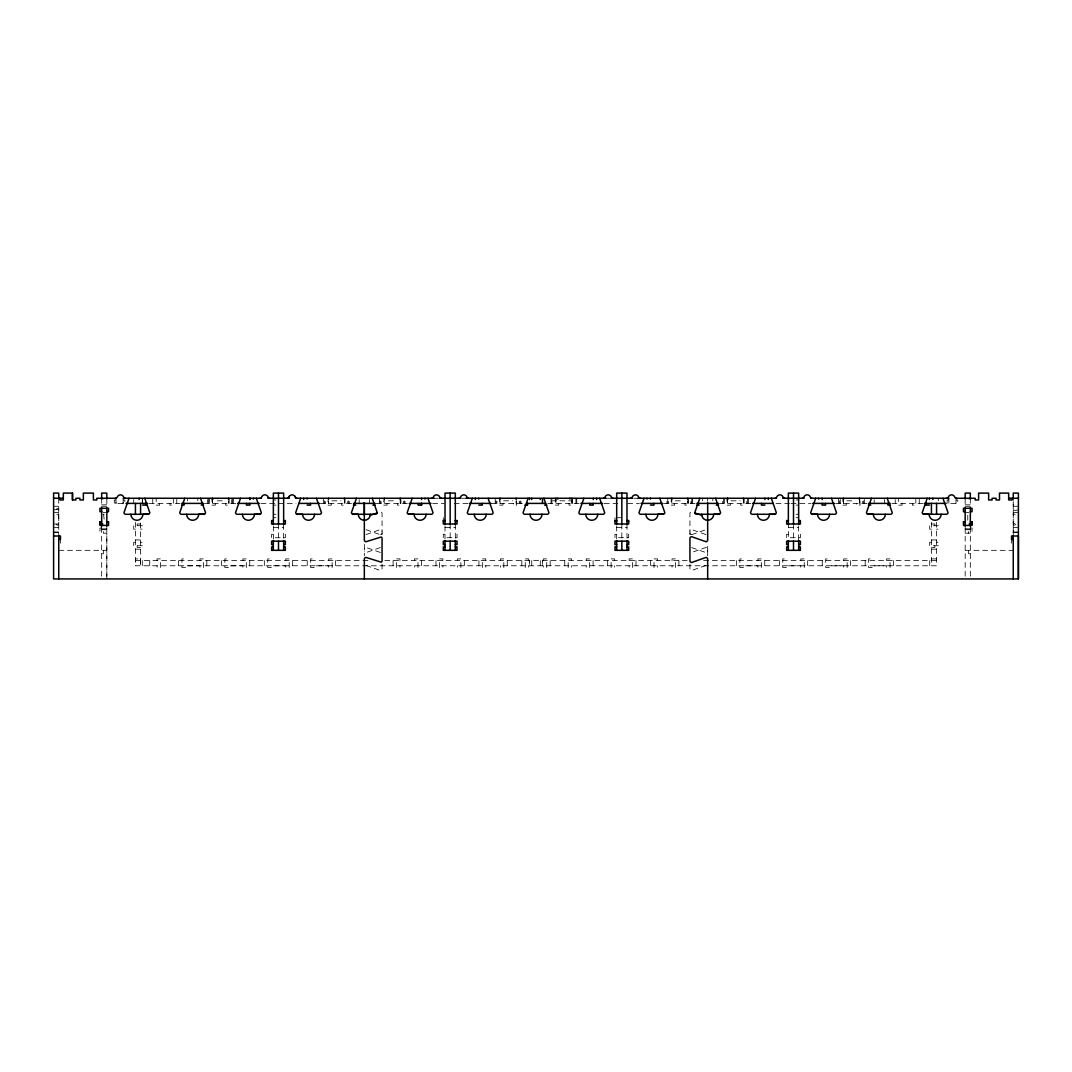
<?xml version="1.0" encoding="UTF-8"?>
<svg xmlns="http://www.w3.org/2000/svg" width="1072" height="1072" viewBox="0 0 1072 1072"><rect width="100%" height="100%" fill="white"/><g stroke="black" fill="none" stroke-linecap="round" stroke-linejoin="round"><path stroke-width="0.75" stroke-dasharray="5 3.75" d="M56.28 524.489L57.714 525.267L58.732 524.248L58.746 509.696L57.714 508.423L56.28 509.2M106.825 578.934L106.825 533.159L101.666 533.159M115.977 499.539L115.977 503.398L115.977 498.252M936.566 522.278L936.566 565.775L135.434 565.775L135.434 558.901L140.579 558.901L140.579 565.775L140.579 522.278M142.589 503.398L142.589 499.539M529.528 561.916L529.528 560.616L529.528 565.775M542.472 564.488L542.472 560.616L542.472 565.775M707.667 555.792L707.667 549.159A1.715 1.715 0 0 0 705.952 547.457L691.654 552.469M1013.254 535.437L1013.254 498.252M1015.733 524.489C1012.357 527.169 1012.142 521.206 1018.4 523.994M366.048 534.58L380.346 529.555A1.715 1.715 0 0 1 382.061 531.297M380.346 547.578L366.048 552.589A1.715 1.715 0 0 1 364.333 550.874M691.654 534.7L705.952 529.702M705.952 565.467L691.654 570.465A1.715 1.715 0 0 1 689.939 568.75L689.939 563.885M103.595 514.265L104.239 520.282M1015.184 514.265L1013.254 514.265M434.736 498.252L437.979 498.252M462.273 498.252L465.69 498.252M606.31 498.252L609.66 498.252M633.941 498.252L637.264 498.252M115.977 499.967L114.262 499.967L114.262 503.398L124.848 503.398L124.848 499.967L123.133 499.967M273.347 499.967L275.919 499.967M796.081 499.967L798.653 499.967M948.867 499.967L947.152 499.967L947.152 503.398L957.738 503.398L957.738 499.967L956.023 499.967M217.254 500.825L225.2 500.825M331.931 500.825L340.95 500.825M388.426 500.825L396.72 500.825M503.612 500.825L512.617 500.825M552.723 500.825L556.582 500.825M559.879 500.825L572.126 500.825M675.28 500.825L683.574 500.825M731.05 500.825L740.069 500.825M846.8 500.825L854.746 500.825M149.222 503.398L180.123 503.398M204.471 503.398L236.416 503.398M260.952 503.398L296.019 503.398M320.26 503.398L352.5 503.398M376.151 503.398L408.097 503.398M432.632 503.398L444.317 503.398M454.22 503.398L467.7 503.398M491.083 503.398L524.181 503.398M547.819 503.398L580.93 503.398M604.3 503.398L617.78 503.398M627.683 503.398L639.368 503.398M663.903 503.398L695.849 503.398M719.5 503.398L751.74 503.398M775.981 503.398L789.448 503.398M791.002 503.398L811.048 503.398M835.584 503.398L867.529 503.398M891.877 503.398L922.778 503.398M101.666 504.832L106.825 504.832M965.175 504.832L970.334 504.832M273.347 505.113L275.919 505.113M796.081 505.113L798.653 505.113M53.6 506.252L58.746 506.252M101.666 506.265L106.825 506.265M965.175 506.265L970.334 506.265M1013.254 506.265L1018.4 506.265M53.6 509.696L58.746 509.696M1018.4 509.696C1012.142 512.483 1012.357 506.533 1015.733 509.2M53.6 512.55L58.746 512.55M102.952 512.55L106.825 512.55M965.175 512.55L969.048 512.55M1013.254 512.55L1018.4 512.55M58.746 514.265L56.816 514.265M102.952 514.265L104.239 514.265M273.347 514.265L275.919 514.265M796.081 514.265L798.653 514.265M967.761 520.282L967.761 514.238L969.048 514.265M273.347 517.696L275.919 517.696M616.494 517.709L621.077 517.709M796.081 517.696L798.653 517.696M53.6 523.994L58.746 523.994M140.579 523.994L137.149 523.994L137.149 525.709M931.421 523.994L934.851 523.994L934.851 525.709M53.6 527.437L58.746 527.437M273.347 527.437L283.638 527.437M445.014 527.437L455.319 527.437M616.681 527.437L626.986 527.437M788.362 527.437L798.653 527.437M1013.254 527.437L1018.4 527.437M101.666 528L99.951 528L99.951 531.444L103.381 531.444L103.381 533.159M970.334 528L972.049 528L972.049 531.444L968.619 531.444L968.619 533.159M101.666 528.858L106.825 528.858M965.175 528.858L970.334 528.858M135.434 529.153L133.719 529.153L133.719 525.709L142.295 525.709L142.295 529.153L140.579 529.153M931.421 529.153L929.705 529.153L929.705 525.709L938.281 525.709L938.281 529.153L936.566 529.153M101.666 529.715L106.825 529.715M965.175 529.715L970.334 529.715M53.6 532.007L58.746 532.007M1013.254 532.007L1018.4 532.007M53.6 532.583L58.746 532.583M1013.254 532.583L1018.4 532.583M965.175 533.159L970.334 533.159M273.347 534.298L271.618 534.298L271.618 537.729L285.353 537.729L285.353 534.298L283.638 534.298M445.014 534.298L443.299 534.298L443.299 537.729L457.034 537.729L457.034 534.298L455.319 534.298M616.681 534.298L614.966 534.298L614.966 537.729L628.701 537.729L628.701 534.298L626.986 534.298M788.362 534.298L786.647 534.298L786.647 537.729L800.382 537.729L800.382 534.298L798.653 534.298M135.434 539.953L140.579 539.953M931.421 539.953L936.566 539.953M135.434 542.311L133.719 542.311L133.719 545.742L142.295 545.742L142.295 542.311L140.579 542.311M931.421 542.311L929.705 542.311L929.705 545.742L938.281 545.742L938.281 542.311L936.566 542.311M140.579 547.457L137.149 547.457L137.149 545.742M931.421 547.457L934.851 547.457L934.851 545.742M135.434 549.172L140.579 549.172M931.421 549.172L936.566 549.172M58.746 550.338L106.825 550.325M965.175 550.325L1013.254 550.338M101.666 553.755L103.381 553.782L103.381 550.325M970.334 553.782L968.619 553.755L968.619 550.325M931.421 558.901L936.566 558.901M135.434 560.616L368.433 560.616M384.861 560.616L687.139 560.616M703.567 560.616L936.566 560.616M705.952 534.58L691.654 529.555A1.715 1.715 0 0 0 689.939 531.27M691.654 547.578L705.952 552.589A1.715 1.715 0 0 0 707.667 550.874L707.667 544.388M366.048 529.702L380.346 534.7M380.346 552.469L366.048 547.444A1.715 1.715 0 0 0 364.333 549.172M366.048 565.467L380.346 570.465A1.715 1.715 0 0 0 382.061 568.75L382.061 563.885M1013.254 501.562L1013.254 534.673M1011.539 539.752L1011.539 543.196M970.334 498.252L970.334 508.262M970.334 527.437L970.334 578.96M965.175 498.735L965.175 506.614M965.175 527.437L965.175 578.934M956.023 499.539L956.023 503.398M948.867 498.252L948.867 503.398M938.281 498.252L938.281 500.825M931.421 522.278L931.421 565.775M929.705 560.616L929.705 565.775M919.253 498.252L919.253 503.398M915.823 498.252L915.81 505.14L912.379 505.14L912.379 503.425M902.075 503.425L902.075 505.14L898.644 505.14L898.644 498.266M895.227 499.539L895.227 503.398M893.512 560.616L893.512 565.775M886.638 560.643L886.638 558.901L890.068 558.927L890.068 567.517L886.638 567.49L886.638 565.775L872.045 565.802L872.045 567.517L868.615 567.49L868.615 558.901L872.045 558.927L872.045 560.643M884.494 499.539L884.494 503.398M874.189 499.539L874.189 503.398M865.184 560.616L865.184 565.775M864.34 499.539L864.34 503.398M863.469 500.825L863.469 503.398M862.625 501.468L862.625 502.755M860.025 500.825L860.052 505.14L856.608 505.14L856.608 503.425M859.503 498.252L859.436 503.398M850.592 560.616L850.592 565.775M846.317 503.425L846.317 505.14L842.873 505.14L842.86 498.252M843.718 560.643L843.718 558.901L847.161 558.927L847.161 567.517L843.718 567.49L843.718 565.775L829.125 565.802L829.125 567.517L825.695 567.49L825.695 558.901L829.125 558.927L829.125 560.643M843.49 500.825L843.49 503.398M843.423 500.825L843.423 503.398M840.301 499.539L840.301 503.398M839.43 500.825L839.43 503.398M838.585 498.252L838.585 503.398M822.264 560.616L822.264 565.775M807.672 560.616L807.672 565.775M800.811 560.643L800.811 558.901L804.241 558.927L804.241 567.517L800.811 567.49L800.811 565.775L786.218 565.802L786.218 567.517L782.774 567.49L782.774 558.901L786.218 558.927L786.218 560.643M798.653 526.044L798.653 541.172M793.508 523.994L793.508 541.172M788.362 522.788L788.362 538.881M779.344 560.616L779.344 565.775M764.751 560.616L764.751 565.775M757.891 560.643L757.891 558.901L761.321 558.927L761.321 567.517L757.891 567.49L757.891 565.775L743.298 565.802L743.298 567.517L739.868 567.49L739.868 558.901L743.298 558.927L743.298 560.643M748.43 498.252L748.43 503.398M747.586 498.252L747.586 503.398M746.715 501.468L746.715 503.398M744.156 498.252L744.142 505.14L740.712 505.14L740.712 503.425M743.526 498.252L743.593 503.398M736.424 560.616L736.424 565.775M730.407 503.425L730.407 505.14L726.977 505.14L726.99 498.252M727.593 500.825L727.593 503.398M727.513 498.252L727.513 502.111M724.391 498.252L724.391 502.755M723.546 498.252L723.546 503.398M722.675 501.468L722.675 503.398M712.826 498.252L712.826 500.825M707.667 498.252L707.667 501.321M702.522 498.252L702.522 500.825M692.659 498.252L692.659 503.398M691.788 498.252L691.788 503.398M690.944 501.468L690.944 503.398M689.939 534.539L689.939 513.528A1.715 1.715 0 0 1 691.654 511.813M688.358 498.252L688.371 505.113L684.941 505.113L684.941 503.398M687.835 500.825L687.835 503.398L687.755 498.252M678.911 560.616L678.911 565.775M674.636 503.398L674.636 505.113L671.206 505.113L671.193 498.252M672.05 560.616L672.05 558.901L675.481 558.901L675.481 567.49L672.05 567.49L672.05 565.775M671.755 498.252L671.822 503.398M668.633 501.468L668.633 502.755M667.762 498.252L667.762 503.398M666.918 501.468L666.918 503.398M657.458 560.616L657.458 558.901L654.027 558.901L654.027 567.49L657.458 567.49L657.458 565.775M650.597 560.616L650.597 565.775M636.004 560.616L636.004 565.775M629.13 560.616L629.13 558.901L632.56 558.901L632.56 567.49L629.13 567.49L629.13 565.775M626.986 524.422L626.986 541.172M621.84 523.994L621.84 541.172M616.681 526.044L616.681 538.881M614.966 517.709L614.966 521.139M614.537 560.616L614.537 558.901L611.107 558.901L611.107 567.49L614.537 567.49L614.537 565.775M607.677 560.616L607.677 565.775M593.084 560.616L593.084 565.775M586.21 560.616L586.21 558.901L589.654 558.901L589.654 567.49L586.21 567.49L586.21 565.775M576.763 498.252L576.763 503.398M575.919 498.252L575.919 503.398M572.475 498.252L572.461 505.113L569.031 505.113L569.031 503.398M571.925 500.825L571.925 503.398L571.858 498.252M571.617 560.616L571.617 558.901L568.187 558.901L568.187 567.49L571.617 567.49L571.617 565.775M564.756 560.616L564.756 565.775M558.726 503.398L558.726 505.113L555.296 505.113L555.309 498.252M555.845 498.252L555.912 503.398M551.879 498.252L551.879 503.398M551.008 499.539L551.008 503.398M550.164 560.616L550.164 565.775M543.29 560.616L543.29 558.901L546.733 558.901L546.733 567.49L543.29 567.49L543.29 565.775M540.261 560.616L540.261 565.775M531.739 560.616L531.739 565.775M528.71 560.616L528.71 558.901L525.267 558.901L525.267 567.49L528.71 567.49L528.71 565.775M521.836 560.616L521.836 565.775M520.992 501.468L520.992 503.398M520.121 500.825L520.121 503.398M519.277 501.468L519.277 502.755M516.691 500.825L516.704 505.113L513.274 505.113L513.274 503.398M516.088 500.825L516.088 503.398M507.244 560.616L507.244 565.775M502.969 503.398L502.969 505.113L499.539 505.113L499.525 498.252M500.383 560.616L500.383 558.901L503.813 558.901L503.813 567.49L500.383 567.49L500.383 565.775M500.155 500.825L500.075 503.398M496.952 501.468L496.952 503.398M496.081 500.825L496.081 503.398M495.237 498.252L495.237 503.398M485.79 560.616L485.79 558.901L482.346 558.901L482.346 567.49L485.79 567.49L485.79 565.775M478.916 560.616L478.916 565.775M464.323 560.616L464.323 565.775M457.463 560.616L457.463 558.901L460.893 558.901L460.893 567.49L457.463 567.49L457.463 565.775M455.319 524.422L455.319 541.172M450.16 523.994L450.16 541.172M445.014 526.044L445.014 538.881M443.299 517.709L443.299 521.139M442.87 560.616L442.87 558.901L439.44 558.901L439.44 567.49L442.87 567.49L442.87 565.775M435.996 560.616L435.996 565.775M421.403 560.616L421.403 565.775M414.542 560.616L414.542 558.901L417.973 558.901L417.973 567.49L414.542 567.49L414.542 565.775M405.082 501.468L405.082 503.398M404.238 500.825L404.238 503.398M403.367 501.468L403.367 502.755M400.807 500.825L400.807 503.398M400.794 498.252L400.794 505.113L397.364 505.113L397.364 503.398M400.245 498.252L400.178 503.398M399.95 560.616L399.95 558.901L396.519 558.901L396.519 567.49L399.95 567.49L399.95 565.775M393.089 560.616L393.089 565.775M387.059 503.398L387.059 505.113L383.629 505.113L383.642 500.825M384.245 498.252L384.245 503.398M382.061 534.539L382.061 513.528A1.715 1.715 0 0 0 380.346 511.813M381.056 501.468L381.056 503.398M380.212 500.825L380.212 503.398M379.341 498.252L379.341 503.398M369.478 499.539L369.478 503.398M364.333 544.388L364.333 555.792M359.174 499.539L359.174 503.398M349.325 501.468L349.325 503.398M348.454 500.825L348.454 503.398M347.609 501.468L347.609 502.755M345.023 498.266L345.023 505.14L341.593 505.14L341.593 503.425M344.487 498.252L344.407 503.398M335.576 560.616L335.576 565.775M331.302 503.425L331.302 505.14L327.858 505.14L327.844 500.825M328.702 560.643L328.702 558.901L332.132 558.927L332.132 567.517L328.702 567.49L328.702 565.775L314.109 565.802L314.109 567.517L310.679 567.49L310.679 558.901L314.109 558.927L314.109 560.643M325.285 501.468L325.285 503.398M324.414 500.825L324.414 503.398M323.57 498.252L323.57 503.398M307.249 560.616L307.249 565.775M292.656 560.616L292.656 565.775M285.782 560.643L285.782 558.901L289.226 558.927L289.226 567.517L285.782 567.49L285.782 565.775L271.189 565.802L271.189 567.517L267.759 567.49L267.759 558.901L271.189 558.927L271.189 560.643M283.638 524.422L283.638 541.172M278.492 523.994L278.492 541.172M273.347 526.044L273.347 538.881M264.328 560.616L264.328 565.775M249.736 560.616L249.736 565.775M242.875 560.643L242.875 558.901L246.305 558.927L246.305 567.517L242.875 567.49L242.875 565.775L228.282 565.802L228.282 567.517L224.839 567.49L224.839 558.901L228.282 558.927L228.282 560.643M233.415 498.252L233.415 503.398M232.57 498.252L232.57 503.398M231.699 499.539L231.699 503.398M229.14 498.252L229.127 505.14L225.683 505.14L225.683 503.425M228.577 500.825L228.51 503.398M221.408 560.616L221.408 565.775M215.392 503.425L215.392 505.14L211.948 505.14L211.975 498.252M212.564 500.825L212.564 503.398M212.497 498.252L212.497 502.111M209.375 498.252L209.375 502.755M208.531 498.252L208.531 503.398M207.66 499.539L207.66 503.398M206.816 560.616L206.816 565.775M199.955 560.643L199.955 558.901L203.385 558.927L203.385 567.517L199.955 567.49L199.955 565.775L185.362 565.802L185.362 567.517L181.932 567.49L181.932 558.901L185.362 558.927L185.362 560.643M197.811 498.252L197.811 500.825M187.506 498.252L187.506 500.825M178.488 560.616L178.488 565.775M176.773 498.252L176.773 503.398M173.342 498.252L173.356 505.14L169.925 505.14L169.925 503.425M159.621 503.425L159.621 505.14L156.19 505.14L156.177 498.252M157.035 560.616L157.035 558.901L160.465 558.901L160.465 567.49L157.035 567.49L157.035 565.775M152.747 498.252L152.747 503.398M149.732 560.616L149.732 565.775M142.589 498.252L142.589 500.825M142.295 499.539L142.295 503.398M142.295 560.616L142.295 565.775M135.434 522.278L135.434 565.775M133.719 499.539L133.719 503.398M106.825 498.735L106.825 506.614M106.825 527.437L106.825 577.272M101.666 498.252L101.666 508.262M101.666 527.437L101.666 578.96M60.461 539.752L60.461 543.196M58.746 498.252L58.746 536.013M691.333 534.673A1.715 1.715 0 0 1 689.939 532.985M382.061 532.985A1.715 1.715 0 0 1 380.667 534.673M123.133 499.539L123.133 503.398L123.133 499.539M328.474 503.398L328.474 500.825L328.407 503.398"/><path stroke-width="1.5" d="M249.883 499.539L249.883 498.252L249.883 499.11M364.333 515.109L364.333 502.848L364.333 540.02A1.715 1.715 0 0 0 366.048 541.708L381.284 536.992A1.715 1.715 0 0 1 382.061 538.425L382.061 560.736A1.715 1.715 0 0 1 381.284 562.184L366.048 557.453A1.715 1.715 0 0 0 364.333 559.169L364.333 578.934M421.551 505.113L421.551 503.398L421.551 505.113L418.12 505.113L418.12 503.398M527.411 505.113L527.411 503.398L527.411 505.113L524.838 505.113M540.261 498.895L540.261 499.539M542.472 498.895L542.472 503.398M707.667 578.934L707.667 559.169A1.715 1.715 0 0 0 705.952 557.453L691.654 562.465A1.715 1.715 0 0 1 689.939 560.736L689.939 538.425A1.715 1.715 0 0 1 691.654 536.71L705.952 541.708A1.715 1.715 0 0 0 707.667 540.02L707.667 502.848M1013.254 539.752L1013.254 536.322M1013.254 498.534L1013.254 493.04L1018.4 493.133L1018.4 578.934L53.6 578.934L53.6 493.04L58.746 493.133L58.746 498.735M1018.4 578.934L1018.4 536.013L1011.539 536.013L1011.539 539.444L1013.254 539.444M261.38 497.582L262.117 496.202A3.43 3.43 0 0 1 267.625 496.202L268.348 497.582M288.636 497.555L289.36 496.202M370.336 515.324L377.491 512.818M148.365 514.238L142.898 514.265A6.003 6.003 0 0 1 136.894 520.282A6.003 6.003 0 0 1 130.878 514.265M204.122 514.238L198.668 514.265A6.003 6.003 0 0 1 192.652 520.282A6.003 6.003 0 0 1 186.649 514.265M259.893 514.238L254.426 514.265A6.003 6.003 0 0 1 248.423 520.282A6.003 6.003 0 0 1 242.406 514.265M663.38 514.238L657.913 514.265A6.003 6.003 0 0 1 651.91 520.282A6.003 6.003 0 0 1 645.893 514.265M719.138 514.265L713.684 514.292A6.003 6.003 0 0 1 707.667 520.282A6.003 6.003 0 0 1 701.664 514.265M774.909 514.265L769.441 514.292A6.003 6.003 0 0 1 763.438 520.282A6.003 6.003 0 0 1 757.435 514.265M115.977 498.252L96.802 498.252L96.802 499.981L93.371 499.967L93.371 493.093L83.361 493.093L83.361 499.981L79.918 499.967L79.918 498.252L75.911 498.266L75.911 499.981L72.481 499.981L72.507 493.093L63.328 493.093L63.328 499.967L59.898 499.967L59.898 498.252M53.6 498.252L63.328 498.266M123.133 498.252L261.434 498.252M267.866 498.252L289.346 498.252M295.55 498.252L434.294 498.252M439.306 498.252L461.014 498.252M466.025 498.252L605.975 498.252M610.826 498.252L632.694 498.252M637.706 498.252L776.45 498.252M782.654 498.252L804.134 498.252M810.566 498.252L948.867 498.252M956.023 498.252L975.198 498.266L975.198 499.981L978.629 499.981L978.629 493.093L988.639 493.12L988.639 499.981L992.082 499.981L992.082 498.252L996.089 498.266L996.089 499.981L999.519 499.981L999.493 493.093L1008.672 493.12L1008.672 499.967L1012.102 499.967L1012.102 498.252M1008.672 498.266L1018.4 498.252M102.952 498.735L101.666 498.735L101.666 493.093L106.825 493.093L106.825 498.735M969.048 498.735L970.334 498.735L970.334 493.093L965.175 493.093L965.175 498.735M126 503.398L147.722 503.398M181.784 503.398L203.519 503.398M237.582 503.398L259.29 503.398M298.793 503.398L319.402 503.398M353.465 503.398L375.187 503.398M409.249 503.398L430.957 503.398M469.362 503.398L491.083 503.398M526.499 503.398L545.608 503.398M580.93 503.398L602.638 503.398M641.043 503.398L662.751 503.398M696.813 503.398L718.535 503.398M752.598 503.398L773.207 503.398M812.71 503.398L834.418 503.398M868.481 503.398L890.216 503.398M924.278 503.398L946 503.398M142.589 505.113L146.02 505.113L146.02 503.398M181.503 505.113L184.076 505.113L184.076 503.398M201.241 505.113L203.533 505.113M307.101 505.113L310.532 505.113L310.532 503.398M353.452 505.113L355.743 505.113M372.909 505.113L375.2 505.113M478.782 505.113L482.212 505.113L482.212 503.398M544.589 505.113L546.867 505.113M650.449 505.113L653.88 505.113L653.88 503.398M696.8 505.113L699.091 505.113M716.257 505.113L718.548 505.113M764.899 505.113L761.468 505.113L761.468 503.398M868.467 505.113L870.759 505.113M890.51 505.113L887.924 505.113L887.924 503.398M929.411 505.113L925.98 505.113L925.98 503.398M101.666 511.692L99.951 511.692L99.951 508.262L108.54 508.262L108.54 511.692L106.825 511.692M965.175 511.692L963.46 511.692L963.46 508.262L972.049 508.262L972.049 511.692L970.334 511.692M273.347 520.59L271.618 520.563L271.618 524.02L285.353 523.994L285.353 520.563L283.638 520.563M445.014 520.563L443.299 520.563L443.299 523.994L457.034 523.994L457.034 520.563L455.319 520.563M616.681 520.563L614.966 520.563L614.966 523.994L628.701 523.994L628.701 520.563L626.986 520.563M788.362 520.59L786.647 520.563L786.647 524.02L800.382 523.994L800.382 520.563L798.653 520.563M271.618 521.139L273.347 521.139M283.638 521.139L285.353 521.139M443.299 521.139L445.014 521.139M455.319 521.139L457.034 521.139M614.966 521.139L616.681 521.139M626.986 521.139L628.701 521.139M786.647 521.139L788.362 521.139M798.653 521.139L800.382 521.139M99.951 521.997L101.666 521.997M106.825 521.997L108.54 521.997M963.46 521.997L965.175 521.997M970.334 521.997L972.049 521.997M99.951 524.02L102.818 524.02M969.182 524.02L972.049 524.02M53.6 536.013L60.461 536.013L60.461 539.444L58.746 539.444M273.347 544.603L271.618 544.603L271.618 541.172L285.353 541.186L285.353 544.616L283.638 544.616M445.014 544.603L443.299 544.603L443.299 541.172L457.034 541.172L457.034 544.603L455.319 544.603M616.681 544.603L614.966 544.603L614.966 541.172L628.701 541.172L628.701 544.603L626.986 544.603M788.362 544.616L786.647 544.616L786.647 541.186L800.382 541.172L800.382 544.603L798.653 544.603M273.347 546.894L271.618 546.894L271.618 550.325L285.353 550.325L285.353 546.894L283.638 546.894M445.014 546.894L443.299 546.894L443.299 550.325L457.034 550.325L457.034 546.894L455.319 546.894M616.681 546.894L614.966 546.894L614.966 550.325L628.701 550.325L628.701 546.894L626.986 546.894M788.362 546.894L786.647 546.894L786.647 550.325L800.382 550.325L800.382 546.894L798.653 546.894M923.635 514.238L929.102 514.265A6.003 6.003 0 0 0 935.106 520.282A6.003 6.003 0 0 0 941.122 514.265M867.878 514.238L873.332 514.265A6.003 6.003 0 0 0 879.348 520.282A6.003 6.003 0 0 0 885.351 514.265M812.107 514.238L817.574 514.265A6.003 6.003 0 0 0 823.577 520.282A6.003 6.003 0 0 0 829.594 514.265M408.62 514.238L414.087 514.265A6.003 6.003 0 0 0 420.09 520.282A6.003 6.003 0 0 0 426.107 514.265M352.862 514.265L358.316 514.292A6.003 6.003 0 0 0 364.333 520.282A6.003 6.003 0 0 0 370.336 514.265M297.091 514.265L302.559 514.292A6.003 6.003 0 0 0 308.562 520.282A6.003 6.003 0 0 0 314.565 514.265M694.509 512.818L701.664 515.324M294.867 496.202L295.591 497.555M1013.254 497.555L1013.254 498.735M1013.254 536.013L1013.254 578.934M972.049 521.729L972.049 525.427L963.46 525.427L963.46 521.729M970.334 507.833L970.334 526.285M965.175 507.833L965.175 526.285M936.566 503.398L936.566 514.413M932.854 498.252L932.854 499.539M931.421 503.398L931.421 514.413M929.411 498.252L929.411 499.539M859.503 498.252L859.436 499.539M843.49 498.252L843.49 499.539M825.561 503.398L825.561 505.113L822.117 505.113L822.117 503.398M822.117 498.252L822.117 499.539M818.686 498.252L818.686 499.11M798.653 524.422L798.653 493.093L788.362 493.093L788.362 524.422M798.653 540.516L798.653 550.325M793.508 493.093L793.508 523.994M793.508 541.172L793.508 550.325M788.362 540.516L788.362 550.325M768.329 498.252L768.329 499.539M764.899 498.252L764.899 499.539M743.526 498.252L743.526 499.539M727.593 498.252L727.593 499.539M727.513 498.252L727.513 499.539M687.755 498.252L687.755 499.539M671.755 498.252L671.822 499.539M650.449 498.252L650.449 499.11M647.019 498.252L647.019 499.11M626.986 524.422L626.986 493.093L616.681 493.093L616.681 524.422M626.986 540.516L626.986 550.325M621.84 493.093L621.84 523.994M621.84 541.172L621.84 550.325M616.681 540.516L616.681 550.325M596.662 498.252L596.662 499.539M593.218 498.252L593.218 499.539M593.218 503.398L593.218 505.113L589.788 505.113L589.788 503.398M571.858 498.252L571.858 499.539M569.889 498.252L569.889 499.11M557.869 498.252L557.869 499.11M555.912 498.252L555.845 499.539M531.739 498.252L531.739 499.539M529.528 498.252L529.528 499.539M516.088 498.252L516.155 499.539M500.155 498.252L500.155 499.539M478.782 498.252L478.782 499.11M475.338 498.252L475.338 499.539M455.319 524.422L455.319 493.093L445.014 493.093L445.014 524.422M455.319 540.516L455.319 550.325M450.16 493.093L450.16 523.994M450.16 541.172L450.16 550.325M445.014 540.516L445.014 550.325M424.981 498.252L424.981 499.11M421.551 498.252L421.551 499.539M400.178 498.252L400.245 499.539M384.245 498.252L384.245 499.539M344.487 498.252L344.407 499.539M328.474 498.252L328.474 499.539M307.101 498.252L307.101 499.11M303.671 498.252L303.671 499.539M283.638 524.422L283.638 493.093L273.347 493.093L273.347 524.422M283.638 540.516L283.638 550.325M278.492 493.093L278.492 523.994M278.492 541.172L278.492 550.325M273.347 540.516L273.347 550.325M253.314 498.252L253.314 499.11M249.883 503.398L249.883 505.113L246.439 505.113L246.439 503.398M228.51 498.252L228.51 499.539M140.579 503.398L140.579 514.413M139.146 498.252L139.146 499.539M135.434 503.398L135.434 514.413M108.54 521.729L108.54 525.427L99.951 525.427L99.951 521.729M106.825 507.833L106.825 526.285M101.666 507.833L101.666 526.285M72.481 493.12L72.481 499.981M58.746 536.013L58.746 578.934M296.971 498.252A1.715 1.715 0 0 1 295.349 497.1A3.43 3.43 0 0 0 288.877 497.127A1.715 1.715 0 0 1 287.256 498.266M300.589 498.266A1.715 1.715 0 0 1 300.522 498.761L295.684 512.577A1.715 1.715 0 0 0 297.4 514.292L319.724 514.292A1.715 1.715 0 0 0 321.439 512.55L316.602 498.735A1.715 1.715 0 0 1 316.535 498.252M356.36 498.252A1.715 1.715 0 0 1 356.293 498.735L351.455 512.577A1.715 1.715 0 0 0 353.17 514.292L375.481 514.265A1.715 1.715 0 0 0 377.197 512.55L372.373 498.735A1.715 1.715 0 0 1 372.292 498.252M269.715 498.252A1.715 1.715 0 0 1 268.348 497.555M115.588 498.266A1.715 1.715 0 0 0 117.21 497.127A3.43 3.43 0 0 1 123.682 497.1A1.715 1.715 0 0 0 125.303 498.266M128.921 498.252A1.715 1.715 0 0 1 128.854 498.735L124.017 512.577A1.715 1.715 0 0 0 125.732 514.292L148.043 514.292A1.715 1.715 0 0 0 149.772 512.55L144.934 498.735A1.715 1.715 0 0 1 144.854 498.266M184.692 498.266A1.715 1.715 0 0 1 184.612 498.761L179.774 512.577A1.715 1.715 0 0 0 181.503 514.292L203.814 514.292A1.715 1.715 0 0 0 205.529 512.55L200.692 498.735A1.715 1.715 0 0 1 200.625 498.266M240.45 498.266A1.715 1.715 0 0 1 240.383 498.761L235.545 512.577A1.715 1.715 0 0 0 237.26 514.265L259.585 514.292A1.715 1.715 0 0 0 261.3 512.55L256.463 498.735A1.715 1.715 0 0 1 256.382 498.266M261.38 497.555A1.715 1.715 0 0 1 260.014 498.252M771.411 498.252A1.715 1.715 0 0 0 771.478 498.735L776.316 512.577A1.715 1.715 0 0 1 774.6 514.292L752.276 514.265A1.715 1.715 0 0 1 750.561 512.55L755.398 498.735A1.715 1.715 0 0 0 755.465 498.266M775.029 498.252A1.715 1.715 0 0 0 776.651 497.1A3.43 3.43 0 0 1 783.123 497.1A1.715 1.715 0 0 0 784.744 498.252M715.64 498.252A1.715 1.715 0 0 0 715.707 498.735L720.545 512.577A1.715 1.715 0 0 1 718.83 514.292L696.519 514.265A1.715 1.715 0 0 1 694.803 512.55L699.627 498.735A1.715 1.715 0 0 0 699.708 498.252M802.285 498.252A1.715 1.715 0 0 0 803.893 497.1A3.43 3.43 0 0 1 810.378 497.1A1.715 1.715 0 0 0 811.986 498.252M956.412 498.252A1.715 1.715 0 0 1 954.79 497.1A3.43 3.43 0 0 0 948.318 497.1A1.715 1.715 0 0 1 946.697 498.252M943.079 498.266A1.715 1.715 0 0 0 943.146 498.761L947.983 512.577A1.715 1.715 0 0 1 946.268 514.265L923.957 514.265A1.715 1.715 0 0 1 922.228 512.577L927.066 498.735A1.715 1.715 0 0 0 927.146 498.266M887.308 498.266A1.715 1.715 0 0 0 887.388 498.761L892.226 512.577A1.715 1.715 0 0 1 890.51 514.292L868.186 514.265A1.715 1.715 0 0 1 866.471 512.55L871.308 498.735A1.715 1.715 0 0 0 871.375 498.252M831.55 498.252A1.715 1.715 0 0 0 831.617 498.735L836.455 512.577A1.715 1.715 0 0 1 834.74 514.265L812.415 514.265A1.715 1.715 0 0 1 810.7 512.577L815.537 498.735A1.715 1.715 0 0 0 815.618 498.266M431.681 498.252A1.715 1.715 0 0 0 433.302 497.1A3.43 3.43 0 0 1 439.775 497.1A1.715 1.715 0 0 0 441.396 498.252M412.13 498.252A1.715 1.715 0 0 1 412.05 498.735L407.213 512.55A1.715 1.715 0 0 0 408.928 514.265L431.252 514.265A1.715 1.715 0 0 0 432.967 512.55L428.13 498.735A1.715 1.715 0 0 1 428.063 498.252M458.937 498.252A1.715 1.715 0 0 0 460.558 497.1A3.43 3.43 0 0 1 467.03 497.1A1.715 1.715 0 0 0 468.652 498.252M472.27 498.252A1.715 1.715 0 0 1 472.189 498.735L467.365 512.55A1.715 1.715 0 0 0 469.08 514.265L491.391 514.265A1.715 1.715 0 0 0 493.107 512.55L488.269 498.735A1.715 1.715 0 0 1 488.202 498.252M486.246 514.265A6.003 6.003 0 0 1 480.229 520.282A6.003 6.003 0 0 1 474.226 514.265M528.027 498.252A1.715 1.715 0 0 1 527.96 498.735L523.123 512.55A1.715 1.715 0 0 0 524.838 514.265L547.162 514.265A1.715 1.715 0 0 0 548.877 512.55L544.04 498.735A1.715 1.715 0 0 1 543.973 498.252M583.798 498.252A1.715 1.715 0 0 1 583.731 498.735L578.893 512.55A1.715 1.715 0 0 0 580.609 514.265L602.92 514.265A1.715 1.715 0 0 0 604.635 512.55L599.811 498.735A1.715 1.715 0 0 1 599.73 498.252M603.348 498.252A1.715 1.715 0 0 0 604.97 497.1A3.43 3.43 0 0 1 611.442 497.1A1.715 1.715 0 0 0 613.063 498.252M597.774 514.265A6.003 6.003 0 0 1 591.771 520.282A6.003 6.003 0 0 1 585.754 514.265M542.003 514.265A6.003 6.003 0 0 1 536 520.282A6.003 6.003 0 0 1 529.997 514.265M640.319 498.252A1.715 1.715 0 0 1 638.698 497.1A3.43 3.43 0 0 0 632.225 497.1A1.715 1.715 0 0 1 630.604 498.252M659.87 498.252A1.715 1.715 0 0 0 659.95 498.735L664.787 512.55A1.715 1.715 0 0 1 663.072 514.265L640.748 514.265A1.715 1.715 0 0 1 639.033 512.55L643.87 498.735A1.715 1.715 0 0 0 643.937 498.252M212.564 499.539L212.564 498.252L212.497 499.539"/></g></svg>
